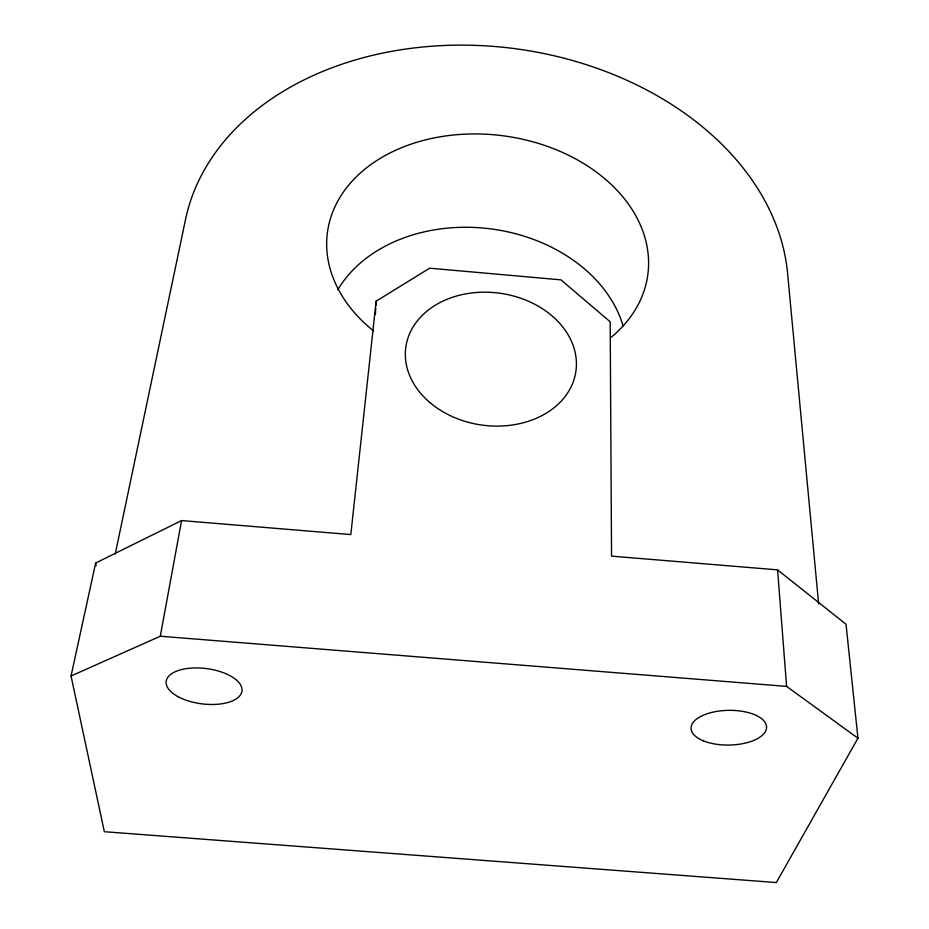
<?xml version="1.0" encoding="UTF-8"?>
<svg xmlns="http://www.w3.org/2000/svg" width="929" height="929" viewBox="0 0 929 929"><rect width="100%" height="100%" fill="white"/><g stroke="black" fill="none" stroke-linecap="round" stroke-linejoin="round"><path stroke-width="1.39" d="M375.421 314.118L375.746 308.37M375.897 305.502L376.14 301.182L429.639 268.191L560.93 279.85L610.179 321.782L611.549 556.134L777.573 569.86L846.029 624.253L857.955 738.207L776.33 882.55L104.338 831.71L71.045 675.998L95.652 563.02L181.573 520.565L350.814 534.57L376.14 301.182M71.045 675.998L160.299 636.226L181.573 520.565M115.231 554.021L185.533 219.453A304.329 224.737 7.4 0 1 497.747 46.752A304.329 224.737 7.4 0 1 787.583 273.289L818.635 603.896M160.299 636.226L786.608 686.392L857.955 738.207M95.652 563.02L96.14 565.831M777.573 569.86L786.608 686.392M337.901 289.616A151.59 116.59 7.4 0 1 490.709 228.871A151.59 116.59 7.4 0 1 623.208 326.369M373.446 330.852A161.576 118.784 7.4 0 1 370.625 164.747A161.576 118.784 7.4 0 1 594.421 170.657A161.576 118.784 7.4 0 1 611.352 337.146M177.938 696.599A38.194 17.779 7.2 0 0 240.971 694.044A38.194 17.779 7.2 0 0 193.313 667.986A38.194 17.779 7.2 0 0 177.938 696.599M703.427 740.866A37.764 17.361 -0.9 0 0 765.717 730.914A37.764 17.361 -0.9 0 0 717.293 711.312A37.764 17.361 -0.9 0 0 703.427 740.866M429.872 402.536A85.886 66.528 8.1 0 0 573.332 381.575A85.886 66.528 8.1 0 0 469.435 293.274A85.886 66.528 8.1 0 0 429.872 402.536"/></g></svg>
